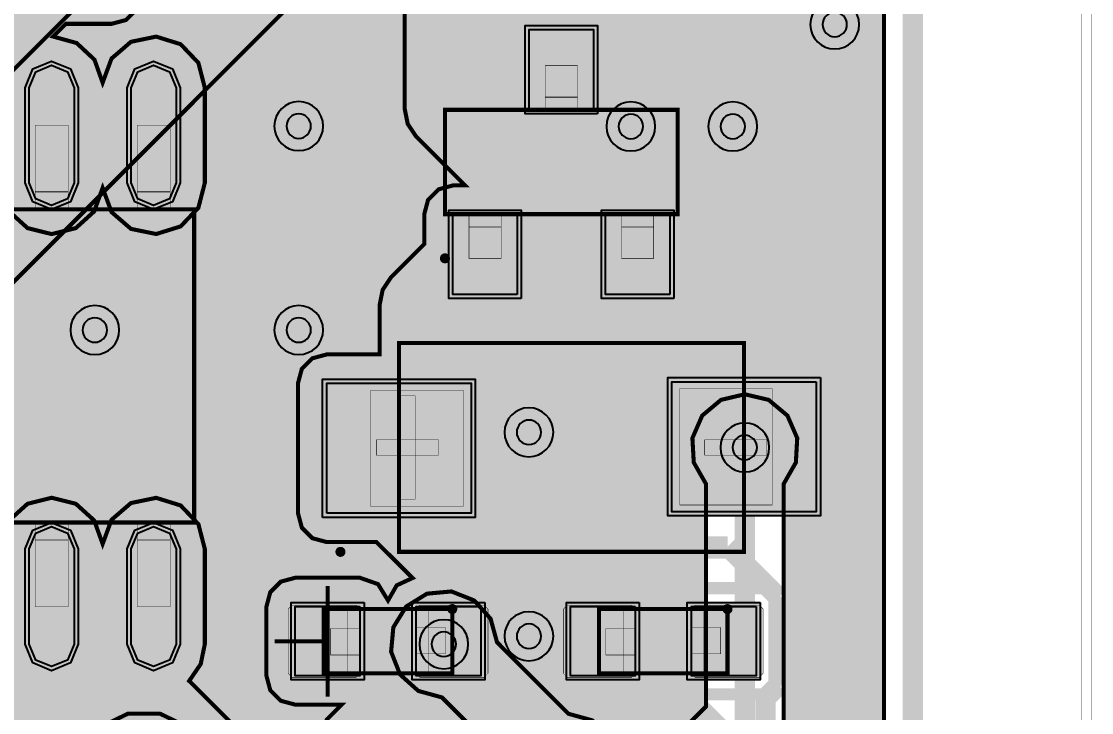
# Model space of a CAD drawing. Header units: millimetres. Extents: x -37.3 to -4.1, y -46.3 to 7.
# Drawn here: x -17.4 to -4.06, y -37.97 to -29.36 of the extents above; entities that cross this region are included whole.
import ezdxf

# ---------------------------------------------------------------- set-up
doc = ezdxf.new("R2010")
doc.units = ezdxf.units.MM
doc.header["$MEASUREMENT"] = 0
for name, color, linetype, true_color in [('Board-Outline-Layer', 7, 'Continuous', 0xff00ff), ('Bottom-Layer', 7, 'Continuous', 0x0000ff), ('Component-Marking-Layer', 7, 'Continuous', 0x66ffcc), ('Component-Shape-Layer', 7, 'Continuous', 0x00cccc), ('Document-Layer', 7, 'Continuous', 0xffffff), ('Hole-Layer', 7, 'Continuous', 0x222222), ('Multi-Layer', 7, 'Continuous', 0xc0c0c0), ('Pin-Floating-Layer', 7, 'Continuous', 0xff99ff), ('Pin-Soldering-Layer', 7, 'Continuous', 0xcc9999), ('Top-Layer', 7, 'Continuous', 0xff0000), ('Top-Paste-Mask-Layer', 7, 'Continuous', 0x808080), ('Top-Silkscreen-Layer', 7, 'Continuous', 0xffcc00), ('Top-Solder-Mask-Layer', 7, 'Continuous', 0x800080)]:
    doc.layers.add(name, color=color, linetype=linetype, true_color=true_color)

msp = doc.modelspace()

# ---------------------------------------------------------------- hatches: boundary and pattern name
at = {"layer": 'Bottom-Layer'}
for points in [[(-12.201, -44.642), (-15.371, -44.642), (-15.125, -44.428), (-14.965, -44.144), (-14.91, -43.823), (-14.91, -43.223), (-15.005, -42.807), (-15.271, -42.474), (-15.655, -42.289), (-16.081, -42.289), (-16.465, -42.474), (-16.731, -42.807), (-16.826, -43.223), (-16.826, -43.823), (-16.771, -44.144), (-16.611, -44.428), (-16.366, -44.642), (-24.02, -44.642), (-23.775, -44.428), (-23.615, -44.144), (-23.56, -43.823), (-23.56, -43.223), (-23.655, -42.807), (-23.921, -42.474), (-24.305, -42.289), (-24.731, -42.289), (-25.115, -42.474), (-25.381, -42.807), (-25.476, -43.223), (-25.476, -43.823), (-25.421, -44.144), (-25.261, -44.428), (-25.016, -44.642), (-30.652, -44.642), (-30.373, -44.275), (-30.232, -43.837), (-30.246, -43.376), (-30.414, -42.946), (-30.715, -42.598), (-31.116, -42.37), (-30.847, -42.026), (-30.724, -41.607), (-30.765, -41.173), (-30.964, -40.784), (-31.293, -40.497), (-31.02, -40.276), (-30.825, -39.982), (-26.167, -39.982), (-25.186, -40.963), (-25.029, -41.068), (-24.843, -41.105), (-15.207, -41.105), (-14.567, -41.745), (-14.41, -41.85), (-14.224, -41.887), (-11.684, -41.887), (-11.498, -41.85), (-11.341, -41.745), (-8.039, -38.443), (-7.934, -38.286), (-7.897, -38.1), (-7.897, -35.123), (-7.746, -34.858), (-7.729, -34.554), (-7.851, -34.274), (-8.085, -34.078), (-8.382, -34.008), (-8.679, -34.078), (-8.913, -34.274), (-9.035, -34.554), (-9.018, -34.858), (-8.867, -35.123), (-8.867, -37.899), (-11.438, -40.47), (-11.499, -40.322), (-11.593, -40.193), (-11.593, -39.314), (-11.442, -39.049), (-11.425, -38.745), (-11.547, -38.465), (-11.781, -38.269), (-12.078, -38.199), (-12.375, -38.269), (-12.609, -38.465), (-12.73, -38.745), (-12.714, -39.049), (-12.563, -39.314), (-12.563, -40.193), (-12.699, -40.412), (-12.741, -40.666), (-12.683, -40.917), (-14.023, -40.917), (-14.663, -40.277), (-14.82, -40.172), (-15.006, -40.135), (-15.035, -40.135), (-14.979, -39.958), (-14.96, -39.773), (-14.96, -38.873), (-15.05, -38.479), (-15.302, -38.163), (-15.666, -37.988), (-16.07, -37.988), (-16.434, -38.163), (-16.686, -38.479), (-16.776, -38.873), (-16.776, -39.37), (-17.049, -39.182), (-17.378, -39.139), (-17.69, -39.25), (-17.917, -39.491), (-18.01, -39.809), (-17.948, -40.135), (-22.438, -40.135), (-22.376, -39.809), (-22.468, -39.491), (-22.696, -39.25), (-23.008, -39.139), (-23.337, -39.182), (-23.61, -39.37), (-23.61, -38.873), (-23.7, -38.479), (-23.952, -38.163), (-24.316, -37.988), (-24.72, -37.988), (-25.084, -38.163), (-25.336, -38.479), (-25.426, -38.873), (-25.426, -39.351), (-25.623, -39.154), (-25.781, -39.049), (-25.966, -39.012), (-30.825, -39.012), (-31.02, -38.719), (-31.293, -38.497), (-30.964, -38.21), (-30.765, -37.821), (-30.724, -37.387), (-30.847, -36.968), (-31.116, -36.624), (-30.706, -36.389), (-30.402, -36.028), (-30.24, -35.585), (-30.239, -35.113), (-30.4, -34.669), (-30.703, -34.307), (-31.112, -34.071), (-31.577, -33.989), (-32.177, -33.989), (-32.642, -34.071), (-33.051, -34.307), (-33.354, -34.669), (-33.515, -35.113), (-33.514, -35.585), (-33.352, -36.028), (-33.048, -36.389), (-32.638, -36.624), (-32.907, -36.968), (-33.03, -37.387), (-32.989, -37.821), (-32.79, -38.21), (-32.461, -38.497), (-32.767, -38.756), (-32.966, -39.103), (-33.035, -39.497), (-32.966, -39.891), (-32.767, -40.238), (-32.461, -40.497), (-32.79, -40.784), (-32.989, -41.173), (-33.03, -41.607), (-32.907, -42.026), (-32.638, -42.37), (-33.039, -42.598), (-33.34, -42.946), (-33.508, -43.376), (-33.522, -43.837), (-33.381, -44.275), (-33.102, -44.642), (-33.932, -44.642), (-33.932, -0.358), (-6.648, -0.358), (-6.648, -44.642), (-7.808, -44.642), (-7.771, -44.555), (-7.759, -44.461), (-7.759, -42.661), (-7.807, -42.482), (-7.938, -42.351), (-8.117, -42.303), (-9.917, -42.303), (-10.096, -42.351), (-10.227, -42.482), (-10.275, -42.661), (-10.275, -44.461), (-10.263, -44.555), (-10.226, -44.642), (-10.913, -44.642), (-10.564, -44.334), (-10.351, -43.92), (-10.303, -43.457), (-10.427, -43.009), (-10.705, -42.635), (-11.1, -42.389), (-11.557, -42.303), (-12.014, -42.389), (-12.409, -42.635), (-12.687, -43.009), (-12.811, -43.457), (-12.763, -43.92), (-12.55, -44.334)], [(-16.345, -20.866), (-16.45, -21.023), (-16.487, -21.209), (-16.487, -22.408), (-16.638, -22.673), (-16.655, -22.978), (-16.533, -23.257), (-16.299, -23.453), (-16.002, -23.523), (-15.705, -23.453), (-15.471, -23.257), (-15.349, -22.978), (-15.366, -22.673), (-15.517, -22.408), (-15.517, -21.41), (-13.82, -19.713), (-13.82, -21.826), (-14.119, -21.697), (-14.443, -21.726), (-14.715, -21.906), (-14.868, -22.193), (-14.866, -22.519), (-14.709, -22.804), (-14.709, -25.71), (-14.872, -26.021), (-14.853, -26.372), (-14.658, -26.663), (-14.341, -26.815), (-23.391, -35.865), (-23.733, -35.974), (-23.968, -36.245), (-24.027, -36.6), (-23.893, -36.932), (-23.605, -37.147), (-23.248, -37.18), (-22.926, -37.022), (-22.733, -36.719), (-22.578, -36.985), (-22.319, -37.153), (-22.013, -37.185), (-21.725, -37.076), (-21.517, -36.848), (-21.435, -36.551), (-9.69, -24.806), (-9.585, -24.648), (-9.548, -24.463), (-9.548, -12.855), (-9.401, -13.003), (-9.401, -14.249), (-9.353, -14.428), (-9.221, -14.56), (-9.042, -14.608), (-7.468, -14.608), (-7.289, -14.56), (-7.157, -14.428), (-7.109, -14.249), (-7.109, -12.675), (-7.157, -12.496), (-7.289, -12.364), (-7.468, -12.316), (-8.714, -12.316), (-8.964, -12.067), (-8.964, -5.346), (-9.001, -5.16), (-9.106, -5.003), (-9.448, -4.661), (-9.605, -4.556), (-9.791, -4.519), (-11.799, -4.519), (-11.985, -4.556), (-12.142, -4.661), (-14.262, -6.781), (-14.367, -6.938), (-14.404, -7.124), (-14.404, -18.925)], [(-12.601, -36.652), (-12.761, -36.911), (-12.789, -37.215), (-12.677, -37.499), (-12.45, -37.703), (-12.156, -37.784), (-11.265, -38.674), (-11.184, -38.969), (-10.98, -39.196), (-10.697, -39.307), (-10.393, -39.28), (-10.133, -39.12), (-9.973, -38.86), (-9.946, -38.556), (-10.057, -38.273), (-10.285, -38.069), (-10.579, -37.988), (-11.469, -37.097), (-11.55, -36.803), (-11.754, -36.576), (-12.038, -36.464), (-12.342, -36.492)]]:
    msp.add_hatch(color=256, dxfattribs=at).paths.add_polyline_path(points)
at = {"layer": 'Component-Marking-Layer'}
for points in [[(-12.178, -32.315, 1), (-12.058, -32.315, 1)], [(-12.178, -32.315, 1), (-12.058, -32.315, 1)], [(-13.48, -35.971, 1), (-13.36, -35.971, 1)], [(-13.48, -35.971, 1), (-13.36, -35.971, 1)], [(-12.087, -36.684, 1), (-11.967, -36.684, 1)], [(-12.087, -36.684, 1), (-11.967, -36.684, 1)], [(-8.658, -36.684, 1), (-8.538, -36.684, 1)], [(-8.658, -36.684, 1), (-8.538, -36.684, 1)]]:
    msp.add_hatch(color=256, dxfattribs=at).paths.add_polyline_path(points)
at = {"layer": 'Document-Layer'}
for points in [[(-12.683, -34.027), (-12.49, -34.027), (-12.49, -35.315), (-12.683, -35.315)], [(-12.683, -34.027), (-12.49, -34.027), (-12.49, -35.315), (-12.683, -35.315)], [(-12.973, -34.575), (-12.2, -34.575), (-12.2, -34.768), (-12.973, -34.768)], [(-12.973, -34.575), (-12.2, -34.575), (-12.2, -34.768), (-12.973, -34.768)], [(-8.109, -34.575), (-8.109, -34.768), (-8.882, -34.768), (-8.882, -34.575)], [(-8.109, -34.575), (-8.109, -34.768), (-8.882, -34.768), (-8.882, -34.575)]]:
    msp.add_hatch(color=256, dxfattribs=at).paths.add_polyline_path(points)
at = {"layer": 'Pin-Floating-Layer'}
for points in [[(-10.868, -30.305), (-10.468, -30.305), (-10.468, -30.475), (-10.868, -30.475)], [(-10.868, -30.305), (-10.468, -30.305), (-10.468, -30.475), (-10.868, -30.475)], [(-17.223, -31.715), (-17.223, -31.48), (-16.813, -31.48), (-16.813, -31.715)], [(-17.223, -31.715), (-17.223, -31.48), (-16.813, -31.48), (-16.813, -31.715)], [(-15.953, -31.715), (-15.953, -31.48), (-15.543, -31.48), (-15.543, -31.715)], [(-15.953, -31.715), (-15.953, -31.48), (-15.543, -31.48), (-15.543, -31.715)], [(-11.818, -31.755), (-11.418, -31.755), (-11.418, -31.925), (-11.818, -31.925)], [(-11.818, -31.755), (-11.418, -31.755), (-11.418, -31.925), (-11.818, -31.925)], [(-9.918, -31.755), (-9.518, -31.755), (-9.518, -31.925), (-9.918, -31.925)], [(-9.918, -31.755), (-9.518, -31.755), (-9.518, -31.925), (-9.918, -31.925)], [(-17.223, -35.83), (-17.223, -35.595), (-16.813, -35.595), (-16.813, -35.83)], [(-17.223, -35.83), (-17.223, -35.595), (-16.813, -35.595), (-16.813, -35.83)], [(-15.953, -35.83), (-15.953, -35.595), (-15.543, -35.595), (-15.543, -35.83)], [(-15.953, -35.83), (-15.953, -35.595), (-15.543, -35.595), (-15.543, -35.83)]]:
    msp.add_hatch(color=256, dxfattribs=at).paths.add_polyline_path(points)
at = {"layer": 'Pin-Soldering-Layer'}
for points in [[(-10.868, -29.915), (-10.468, -29.915), (-10.468, -30.315), (-10.868, -30.315)], [(-10.868, -29.915), (-10.468, -29.915), (-10.468, -30.315), (-10.868, -30.315)], [(-17.223, -31.49), (-17.223, -30.655), (-16.813, -30.655), (-16.813, -31.49)], [(-17.223, -31.49), (-17.223, -30.655), (-16.813, -30.655), (-16.813, -31.49)], [(-15.953, -31.49), (-15.953, -30.655), (-15.543, -30.655), (-15.543, -31.49)], [(-15.953, -31.49), (-15.953, -30.655), (-15.543, -30.655), (-15.543, -31.49)], [(-11.818, -31.915), (-11.418, -31.915), (-11.418, -32.315), (-11.818, -32.315)], [(-11.818, -31.915), (-11.418, -31.915), (-11.418, -32.315), (-11.818, -32.315)], [(-9.918, -31.915), (-9.518, -31.915), (-9.518, -32.315), (-9.918, -32.315)], [(-9.918, -31.915), (-9.518, -31.915), (-9.518, -32.315), (-9.918, -32.315)], [(-13.041, -35.406), (-13.041, -33.956), (-11.891, -33.956), (-11.891, -35.406)], [(-13.041, -35.406), (-13.041, -33.956), (-11.891, -33.956), (-11.891, -35.406)], [(-8.041, -33.937), (-8.041, -35.387), (-9.191, -35.387), (-9.191, -33.937)], [(-8.041, -33.937), (-8.041, -35.387), (-9.191, -35.387), (-9.191, -33.937)], [(-17.223, -36.655), (-17.223, -35.82), (-16.813, -35.82), (-16.813, -36.655)], [(-17.223, -36.655), (-17.223, -35.82), (-16.813, -35.82), (-16.813, -36.655)], [(-15.953, -36.655), (-15.953, -35.82), (-15.543, -35.82), (-15.543, -36.655)], [(-15.953, -36.655), (-15.953, -35.82), (-15.543, -35.82), (-15.543, -36.655)], [(-13.627, -36.684), (-13.327, -36.684), (-13.327, -37.484), (-13.627, -37.484)], [(-13.627, -36.684), (-13.327, -36.684), (-13.327, -37.484), (-13.627, -37.484)], [(-12.027, -36.684), (-12.027, -37.484), (-12.327, -37.484), (-12.327, -36.684)], [(-12.027, -36.684), (-12.027, -37.484), (-12.327, -37.484), (-12.327, -36.684)], [(-10.198, -36.684), (-9.898, -36.684), (-9.898, -37.484), (-10.198, -37.484)], [(-10.198, -36.684), (-9.898, -36.684), (-9.898, -37.484), (-10.198, -37.484)], [(-8.598, -36.684), (-8.598, -37.484), (-8.898, -37.484), (-8.898, -36.684)], [(-8.598, -36.684), (-8.598, -37.484), (-8.898, -37.484), (-8.898, -36.684)]]:
    msp.add_hatch(color=256, dxfattribs=at).paths.add_polyline_path(points)
at = {"layer": 'Top-Layer'}
for points in [[(-17.603, -22.834), (-17.116, -23.321), (-16.963, -23.425), (-16.783, -23.463), (-16.656, -23.662), (-16.434, -23.74), (-16.425, -23.74), (-16.425, -23.84), (-16.622, -23.967), (-16.698, -24.188), (-16.698, -25.088), (-16.65, -25.267), (-16.519, -25.398), (-16.34, -25.446), (-15.54, -25.446), (-15.369, -25.403), (-15.24, -25.284), (-15.111, -25.403), (-14.94, -25.446), (-14.14, -25.446), (-13.961, -25.398), (-13.83, -25.267), (-13.782, -25.088), (-13.782, -24.513), (-12.619, -25.676), (-12.619, -30.455), (-12.582, -30.641), (-12.477, -30.798), (-11.868, -31.407), (-12.018, -31.407), (-12.197, -31.455), (-12.328, -31.586), (-12.376, -31.765), (-12.376, -32.137), (-12.789, -32.55), (-12.894, -32.707), (-12.931, -32.893), (-12.931, -33.512), (-13.591, -33.512), (-13.77, -33.56), (-13.901, -33.691), (-13.949, -33.87), (-13.949, -35.49), (-13.901, -35.67), (-13.77, -35.801), (-13.591, -35.849), (-12.971, -35.849), (-12.535, -36.284), (-12.529, -36.291), (-12.522, -36.297), (-12.719, -36.388), (-12.827, -36.577), (-12.952, -36.373), (-13.177, -36.294), (-13.984, -36.294), (-14.163, -36.342), (-14.294, -36.473), (-14.342, -36.652), (-14.342, -37.516), (-14.294, -37.695), (-14.163, -37.826), (-13.984, -37.874), (-13.406, -37.874), (-13.603, -38.072), (-14.111, -38.072), (-14.307, -38.131), (-14.439, -38.288), (-14.595, -38.288), (-15.282, -37.601), (-15.293, -37.59), (-15.305, -37.579), (-15.161, -37.369), (-15.11, -37.12), (-15.11, -35.935), (-15.19, -35.625), (-15.411, -35.393), (-15.716, -35.298), (-16.03, -35.363), (-16.272, -35.571), (-16.383, -35.872), (-16.488, -35.58), (-16.717, -35.372), (-17.018, -35.297), (-17.319, -35.372), (-17.548, -35.58), (-17.653, -35.872), (-17.701, -35.685), (-17.803, -35.52), (-17.803, -35.306), (-17.84, -35.12), (-17.945, -34.963), (-18.125, -34.783), (-18.282, -34.678), (-18.468, -34.641), (-19.939, -34.641), (-20.125, -34.678), (-20.282, -34.783), (-20.343, -34.844), (-20.343, -33.528), (-20.38, -33.342), (-20.485, -33.185), (-20.993, -32.677), (-21.15, -32.572), (-21.336, -32.535), (-24.1, -32.535), (-24.1, -31.719), (-24.035, -31.584), (-24.003, -31.438), (-23.898, -31.73), (-23.669, -31.938), (-23.368, -32.013), (-23.067, -31.938), (-22.838, -31.73), (-22.733, -31.438), (-22.628, -31.73), (-22.399, -31.938), (-22.098, -32.013), (-21.797, -31.938), (-21.568, -31.73), (-21.463, -31.438), (-21.358, -31.73), (-21.129, -31.938), (-20.828, -32.013), (-20.527, -31.938), (-20.298, -31.73), (-20.193, -31.438), (-20.088, -31.73), (-19.859, -31.938), (-19.558, -32.013), (-19.257, -31.938), (-19.028, -31.73), (-18.923, -31.438), (-18.818, -31.73), (-18.589, -31.938), (-18.288, -32.013), (-17.987, -31.938), (-17.758, -31.73), (-17.653, -31.438), (-17.548, -31.73), (-17.319, -31.938), (-17.018, -32.013), (-16.717, -31.938), (-16.488, -31.73), (-16.383, -31.438), (-16.272, -31.739), (-16.03, -31.948), (-15.716, -32.012), (-15.411, -31.917), (-15.19, -31.685), (-15.11, -31.375), (-15.11, -30.19), (-15.19, -29.88), (-15.411, -29.648), (-15.716, -29.553), (-16.03, -29.618), (-16.272, -29.826), (-16.383, -30.127), (-16.485, -29.84), (-16.707, -29.633), (-17.001, -29.552), (-16.843, -29.394), (-16.271, -29.394), (-16.092, -29.346), (-15.961, -29.215), (-15.913, -29.036), (-15.913, -28.236), (-15.961, -28.057), (-16.092, -27.926), (-16.271, -27.878), (-16.321, -27.878), (-16.367, -27.792), (-16.428, -27.717), (-16.651, -27.494), (-16.271, -27.494), (-16.092, -27.446), (-15.961, -27.315), (-15.913, -27.136), (-15.913, -26.336), (-15.961, -26.157), (-16.092, -26.026), (-16.271, -25.978), (-16.874, -25.978), (-16.881, -25.703), (-16.999, -25.455), (-17.207, -25.276), (-17.47, -25.197), (-17.743, -25.231), (-17.978, -25.373), (-18.339, -25.373), (-18.553, -25.159), (-18.553, -25.095), (-18.041, -25.095), (-17.792, -25.028), (-17.609, -24.846), (-17.543, -24.596), (-17.61, -24.347), (-17.543, -24.097), (-17.61, -23.847), (-17.543, -23.597), (-17.61, -23.347), (-17.543, -23.097), (-17.61, -22.847), (-17.607, -22.841)], [(-10.268, -30.465), (-11.068, -30.465), (-11.068, -29.465), (-10.268, -29.465)], [(-16.738, -31.375), (-16.82, -31.573), (-17.018, -31.655), (-17.216, -31.573), (-17.298, -31.375), (-17.298, -30.19), (-17.216, -29.992), (-17.018, -29.91), (-16.82, -29.992), (-16.738, -30.19)], [(-15.468, -31.375), (-15.55, -31.573), (-15.748, -31.655), (-15.946, -31.573), (-16.028, -31.375), (-16.028, -30.19), (-15.946, -29.992), (-15.748, -29.91), (-15.55, -29.992), (-15.468, -30.19)], [(-11.218, -32.765), (-12.018, -32.765), (-12.018, -31.765), (-11.218, -31.765)], [(-9.318, -32.765), (-10.118, -32.765), (-10.118, -31.765), (-9.318, -31.765)], [(-7.491, -33.852), (-7.491, -35.472), (-9.291, -35.472), (-9.291, -33.852)], [(-13.591, -35.49), (-13.591, -33.87), (-11.791, -33.87), (-11.791, -35.49)], [(-16.738, -37.12), (-16.82, -37.318), (-17.018, -37.4), (-17.216, -37.318), (-17.298, -37.12), (-17.298, -35.935), (-17.216, -35.737), (-17.018, -35.655), (-16.82, -35.737), (-16.738, -35.935)], [(-15.468, -37.12), (-15.55, -37.318), (-15.748, -37.4), (-15.946, -37.318), (-16.028, -37.12), (-16.028, -35.935), (-15.946, -35.737), (-15.748, -35.655), (-15.55, -35.737), (-15.468, -35.935)], [(-13.177, -36.652), (-13.177, -37.516), (-13.984, -37.516), (-13.984, -36.652)], [(-11.67, -36.652), (-11.67, -37.516), (-12.477, -37.516), (-12.477, -36.652)], [(-9.748, -36.652), (-9.748, -37.516), (-10.555, -37.516), (-10.555, -36.652)], [(-8.241, -36.652), (-8.241, -37.516), (-9.048, -37.516), (-9.048, -36.652)]]:
    msp.add_hatch(color=256, dxfattribs=at).paths.add_polyline_path(points)
at = {"layer": 'Top-Paste-Mask-Layer'}
for points in [[(-10.268, -30.465), (-11.068, -30.465), (-11.068, -29.465), (-10.268, -29.465)], [(-16.738, -31.375), (-16.82, -31.573), (-17.018, -31.655), (-17.216, -31.573), (-17.298, -31.375), (-17.298, -30.19), (-17.216, -29.992), (-17.018, -29.91), (-16.82, -29.992), (-16.738, -30.19)], [(-15.468, -31.375), (-15.55, -31.573), (-15.748, -31.655), (-15.946, -31.573), (-16.028, -31.375), (-16.028, -30.19), (-15.946, -29.992), (-15.748, -29.91), (-15.55, -29.992), (-15.468, -30.19)], [(-11.218, -32.765), (-12.018, -32.765), (-12.018, -31.765), (-11.218, -31.765)], [(-9.318, -32.765), (-10.118, -32.765), (-10.118, -31.765), (-9.318, -31.765)], [(-7.491, -33.852), (-7.491, -35.472), (-9.291, -35.472), (-9.291, -33.852)], [(-13.591, -35.49), (-13.591, -33.87), (-11.791, -33.87), (-11.791, -35.49)], [(-16.738, -37.12), (-16.82, -37.318), (-17.018, -37.4), (-17.216, -37.318), (-17.298, -37.12), (-17.298, -35.935), (-17.216, -35.737), (-17.018, -35.655), (-16.82, -35.737), (-16.738, -35.935)], [(-15.468, -37.12), (-15.55, -37.318), (-15.748, -37.4), (-15.946, -37.318), (-16.028, -37.12), (-16.028, -35.935), (-15.946, -35.737), (-15.748, -35.655), (-15.55, -35.737), (-15.468, -35.935)], [(-14.022, -37.534), (-14.072, -37.484), (-14.072, -36.684), (-14.022, -36.634), (-13.222, -36.634), (-13.172, -36.684), (-13.172, -36.926), (-13.542, -36.926), (-13.542, -37.256), (-13.172, -37.256), (-13.172, -37.484), (-13.222, -37.534)], [(-14.022, -37.534), (-14.072, -37.484), (-14.072, -36.684), (-14.022, -36.634), (-13.222, -36.634), (-13.172, -36.684), (-13.172, -36.926), (-13.542, -36.926), (-13.542, -37.256), (-13.172, -37.256), (-13.172, -37.484), (-13.222, -37.534)], [(-11.632, -36.634), (-11.582, -36.684), (-11.582, -37.484), (-11.632, -37.534), (-12.432, -37.534), (-12.482, -37.484), (-12.482, -37.242), (-12.112, -37.242), (-12.112, -36.912), (-12.482, -36.912), (-12.482, -36.684), (-12.432, -36.634)], [(-11.632, -36.634), (-11.582, -36.684), (-11.582, -37.484), (-11.632, -37.534), (-12.432, -37.534), (-12.482, -37.484), (-12.482, -37.242), (-12.112, -37.242), (-12.112, -36.912), (-12.482, -36.912), (-12.482, -36.684), (-12.432, -36.634)], [(-10.593, -37.534), (-10.643, -37.484), (-10.643, -36.684), (-10.593, -36.634), (-9.793, -36.634), (-9.743, -36.684), (-9.743, -36.926), (-10.113, -36.926), (-10.113, -37.256), (-9.743, -37.256), (-9.743, -37.484), (-9.793, -37.534)], [(-10.593, -37.534), (-10.643, -37.484), (-10.643, -36.684), (-10.593, -36.634), (-9.793, -36.634), (-9.743, -36.684), (-9.743, -36.926), (-10.113, -36.926), (-10.113, -37.256), (-9.743, -37.256), (-9.743, -37.484), (-9.793, -37.534)], [(-8.203, -36.634), (-8.153, -36.684), (-8.153, -37.484), (-8.203, -37.534), (-9.003, -37.534), (-9.053, -37.484), (-9.053, -37.242), (-8.683, -37.242), (-8.683, -36.912), (-9.053, -36.912), (-9.053, -36.684), (-9.003, -36.634)], [(-8.203, -36.634), (-8.153, -36.684), (-8.153, -37.484), (-8.203, -37.534), (-9.003, -37.534), (-9.053, -37.484), (-9.053, -37.242), (-8.683, -37.242), (-8.683, -36.912), (-9.053, -36.912), (-9.053, -36.684), (-9.003, -36.634)]]:
    msp.add_hatch(color=256, dxfattribs=at).paths.add_polyline_path(points)
at = {"layer": 'Top-Solder-Mask-Layer'}
for points in [[(-10.217, -30.516), (-11.119, -30.516), (-11.119, -29.414), (-10.217, -29.414)], [(-16.687, -31.375), (-16.784, -31.609), (-17.018, -31.706), (-17.252, -31.609), (-17.349, -31.375), (-17.349, -30.19), (-17.252, -29.956), (-17.018, -29.859), (-16.784, -29.956), (-16.687, -30.19)], [(-15.417, -31.375), (-15.514, -31.609), (-15.748, -31.706), (-15.982, -31.609), (-16.079, -31.375), (-16.079, -30.19), (-15.982, -29.956), (-15.748, -29.859), (-15.514, -29.956), (-15.417, -30.19)], [(-11.167, -32.816), (-12.069, -32.816), (-12.069, -31.714), (-11.167, -31.714)], [(-9.267, -32.816), (-10.169, -32.816), (-10.169, -31.714), (-9.267, -31.714)], [(-13.642, -35.541), (-13.642, -33.82), (-11.74, -33.82), (-11.74, -35.541)], [(-7.44, -33.801), (-7.44, -35.522), (-9.342, -35.522), (-9.342, -33.801)], [(-16.687, -37.12), (-16.784, -37.354), (-17.018, -37.451), (-17.252, -37.354), (-17.349, -37.12), (-17.349, -35.935), (-17.252, -35.701), (-17.018, -35.604), (-16.784, -35.701), (-16.687, -35.935)], [(-15.417, -37.12), (-15.514, -37.354), (-15.748, -37.451), (-15.982, -37.354), (-16.079, -37.12), (-16.079, -35.935), (-15.982, -35.701), (-15.748, -35.604), (-15.514, -35.701), (-15.417, -35.935)], [(-13.126, -36.601), (-13.126, -37.567), (-14.034, -37.567), (-14.034, -36.601)], [(-11.62, -36.601), (-11.62, -37.567), (-12.528, -37.567), (-12.528, -36.601)], [(-9.697, -36.601), (-9.697, -37.567), (-10.605, -37.567), (-10.605, -36.601)], [(-8.191, -36.601), (-8.191, -37.567), (-9.099, -37.567), (-9.099, -36.601)]]:
    msp.add_hatch(color=256, dxfattribs=at).paths.add_polyline_path(points)

# ---------------------------------------------------------------- linework, layer by layer
at = {"layer": 'Board-Outline-Layer', "const_width": 0.254}
msp.add_lwpolyline([(-34.29, -45), (-34.29, 0), (-6.29, 0), (-6.29, -45)], close=True, dxfattribs=at)
at = {"layer": 'Bottom-Layer'}
for points, const_width in [([(-35.941, -45.593), (-35.941, 1.143), (-4.064, 1.143), (-4.064, -45.593)], 0.00508), ([(-12.601, -36.652), (-12.761, -36.911), (-12.789, -37.215), (-12.677, -37.499), (-12.45, -37.703), (-12.156, -37.784), (-11.265, -38.674), (-11.184, -38.969), (-10.98, -39.196), (-10.697, -39.307), (-10.393, -39.28), (-10.133, -39.12), (-9.973, -38.86), (-9.946, -38.556), (-10.057, -38.273), (-10.285, -38.069), (-10.579, -37.988), (-11.469, -37.097), (-11.55, -36.803), (-11.754, -36.576), (-12.038, -36.464), (-12.342, -36.492)], 0.0508)]:
    msp.add_lwpolyline(points, close=True, dxfattribs=dict(at, const_width=const_width))
for points, const_width in [([(-6.648, -0.358), (-6.648, -44.642)], 0.0508), ([(-21.435, -36.551), (-9.69, -24.806), (-9.585, -24.648), (-9.548, -24.463), (-9.548, -12.855)], 0.0508), ([(-22.098, -36.528), (-10.033, -24.463)], 0.254), ([(-23.368, -36.528), (-13.335, -26.495)], 0.254), ([(-14.341, -26.815), (-23.391, -35.865)], 0.0508), ([(-7.897, -38.1), (-7.897, -35.123), (-7.746, -34.858), (-7.729, -34.554), (-7.851, -34.274), (-8.085, -34.078), (-8.382, -34.008), (-8.679, -34.078), (-8.913, -34.274), (-9.035, -34.554), (-9.018, -34.858), (-8.867, -35.123), (-8.867, -37.899), (-11.438, -40.47)], 0.0508), ([(-8.382, -38.1), (-8.382, -34.671)], 0.254), ([(-10.602, -38.651), (-12.132, -37.121)], 0.254), ([(-15.302, -38.163), (-15.666, -37.988), (-16.07, -37.988), (-16.434, -38.163)], 0.0508)]:
    msp.add_lwpolyline(points, dxfattribs=dict(at, const_width=const_width))
at = {"layer": 'Component-Marking-Layer', "const_width": 0.00508}
for points in [[(-12.178, -32.315, 1), (-12.058, -32.315, 1)], [(-12.178, -32.315, 1), (-12.058, -32.315, 1)], [(-13.48, -35.971, 1), (-13.36, -35.971, 1)], [(-13.48, -35.971, 1), (-13.36, -35.971, 1)], [(-12.087, -36.684, 1), (-11.967, -36.684, 1)], [(-12.087, -36.684, 1), (-11.967, -36.684, 1)], [(-8.658, -36.684, 1), (-8.538, -36.684, 1)], [(-8.658, -36.684, 1), (-8.538, -36.684, 1)]]:
    msp.add_lwpolyline(points, format="xyb", close=True, dxfattribs=at)
at = {"layer": 'Component-Shape-Layer', "const_width": 0.0508}
for points in [[(-12.118, -30.465), (-9.218, -30.465), (-9.218, -31.765), (-12.118, -31.765)], [(-12.118, -30.465), (-9.218, -30.465), (-9.218, -31.765), (-12.118, -31.765)], [(-25.143, -35.605), (-25.143, -31.705), (-15.243, -31.705), (-15.243, -35.605)], [(-25.143, -35.605), (-25.143, -31.705), (-15.243, -31.705), (-15.243, -35.605)], [(-12.691, -35.971), (-12.691, -33.371), (-8.391, -33.371), (-8.391, -35.971)], [(-12.691, -35.971), (-12.691, -33.371), (-8.391, -33.371), (-8.391, -35.971)], [(-12.027, -36.684), (-12.027, -37.484), (-13.627, -37.484), (-13.627, -36.684)], [(-12.027, -36.684), (-12.027, -37.484), (-13.627, -37.484), (-13.627, -36.684)], [(-8.598, -36.684), (-8.598, -37.484), (-10.198, -37.484), (-10.198, -36.684)], [(-8.598, -36.684), (-8.598, -37.484), (-10.198, -37.484), (-10.198, -36.684)]]:
    msp.add_lwpolyline(points, close=True, dxfattribs=at)
at = {"layer": 'Document-Layer', "const_width": 0.3}
msp.add_lwpolyline([(-11.758, -32.868, 1), (-11.458, -32.868, 1)], format="xyb", close=True, dxfattribs=at)
msp.add_lwpolyline([(-11.758, -32.868, 1), (-11.458, -32.868, 1)], format="xyb", close=True, dxfattribs=at)
at = {"layer": 'Document-Layer', "const_width": 0.00508}
for points in [[(-12.683, -34.027), (-12.49, -34.027), (-12.49, -35.315), (-12.683, -35.315)], [(-12.683, -34.027), (-12.49, -34.027), (-12.49, -35.315), (-12.683, -35.315)], [(-12.973, -34.575), (-12.2, -34.575), (-12.2, -34.768), (-12.973, -34.768)], [(-12.973, -34.575), (-12.2, -34.575), (-12.2, -34.768), (-12.973, -34.768)], [(-8.109, -34.575), (-8.109, -34.768), (-8.882, -34.768), (-8.882, -34.575)], [(-8.109, -34.575), (-8.109, -34.768), (-8.882, -34.768), (-8.882, -34.575)]]:
    msp.add_lwpolyline(points, close=True, dxfattribs=at)
at = {"layer": 'Hole-Layer'}
for points in [[(-7.414, -29.402, 1), (-7.109, -29.402, 1)], [(-16.633, -33.208, 1), (-16.328, -33.208, 1)]]:
    msp.add_lwpolyline(points, format="xyb", close=True, dxfattribs=at)
for points in [[(-14.093, -30.668, 1), (-13.788, -30.668), (-13.788, -30.668, 1), (-14.093, -30.668)], [(-9.954, -30.672, 1), (-9.649, -30.672), (-9.649, -30.672, 1), (-9.954, -30.672)], [(-8.684, -30.672, 1), (-8.379, -30.672), (-8.379, -30.672, 1), (-8.684, -30.672)], [(-14.093, -33.208, 1), (-13.788, -33.208), (-13.788, -33.208, 1), (-14.093, -33.208)], [(-11.224, -34.482, 1), (-10.919, -34.482), (-10.919, -34.482, 1), (-11.224, -34.482)], [(-8.535, -34.671, 1), (-8.23, -34.671), (-8.23, -34.671, 1), (-8.535, -34.671)], [(-11.224, -37.022, 1), (-10.919, -37.022), (-10.919, -37.022, 1), (-11.224, -37.022)], [(-12.285, -37.121, 1), (-11.98, -37.121), (-11.98, -37.121, 1), (-12.285, -37.121)]]:
    msp.add_lwpolyline(points, format="xyb", dxfattribs=at)
at = {"layer": 'Multi-Layer'}
msp.add_lwpolyline([(-7.567, -29.402, 1), (-6.957, -29.402, 1)], format="xyb", close=True, dxfattribs=at)
for points in [[(-14.245, -30.668, 1), (-13.635, -30.668), (-13.635, -30.668, 1), (-14.245, -30.668)], [(-10.107, -30.672, 1), (-9.497, -30.672), (-9.497, -30.672, 1), (-10.107, -30.672)], [(-8.837, -30.672, 1), (-8.227, -30.672), (-8.227, -30.672, 1), (-8.837, -30.672)], [(-16.785, -33.208, 1), (-16.175, -33.208), (-16.175, -33.208, 1), (-16.785, -33.208)], [(-14.245, -33.208, 1), (-13.635, -33.208), (-13.635, -33.208, 1), (-14.245, -33.208)], [(-11.377, -34.482, 1), (-10.767, -34.482), (-10.767, -34.482, 1), (-11.377, -34.482)], [(-8.687, -34.671, 1), (-8.077, -34.671), (-8.077, -34.671, 1), (-8.687, -34.671)], [(-11.377, -37.022, 1), (-10.767, -37.022), (-10.767, -37.022, 1), (-11.377, -37.022)], [(-12.437, -37.121, 1), (-11.827, -37.121), (-11.827, -37.121, 1), (-12.437, -37.121)]]:
    msp.add_lwpolyline(points, format="xyb", dxfattribs=at)
at = {"layer": 'Pin-Floating-Layer', "const_width": 0.00508}
for points in [[(-10.868, -30.305), (-10.468, -30.305), (-10.468, -30.475), (-10.868, -30.475)], [(-10.868, -30.305), (-10.468, -30.305), (-10.468, -30.475), (-10.868, -30.475)], [(-17.223, -31.715), (-17.223, -31.48), (-16.813, -31.48), (-16.813, -31.715)], [(-17.223, -31.715), (-17.223, -31.48), (-16.813, -31.48), (-16.813, -31.715)], [(-15.953, -31.715), (-15.953, -31.48), (-15.543, -31.48), (-15.543, -31.715)], [(-15.953, -31.715), (-15.953, -31.48), (-15.543, -31.48), (-15.543, -31.715)], [(-11.818, -31.755), (-11.418, -31.755), (-11.418, -31.925), (-11.818, -31.925)], [(-11.818, -31.755), (-11.418, -31.755), (-11.418, -31.925), (-11.818, -31.925)], [(-9.918, -31.755), (-9.518, -31.755), (-9.518, -31.925), (-9.918, -31.925)], [(-9.918, -31.755), (-9.518, -31.755), (-9.518, -31.925), (-9.918, -31.925)], [(-17.223, -35.83), (-17.223, -35.595), (-16.813, -35.595), (-16.813, -35.83)], [(-17.223, -35.83), (-17.223, -35.595), (-16.813, -35.595), (-16.813, -35.83)], [(-15.953, -35.83), (-15.953, -35.595), (-15.543, -35.595), (-15.543, -35.83)], [(-15.953, -35.83), (-15.953, -35.595), (-15.543, -35.595), (-15.543, -35.83)]]:
    msp.add_lwpolyline(points, close=True, dxfattribs=at)
at = {"layer": 'Pin-Soldering-Layer', "const_width": 0.00508}
for points in [[(-10.868, -29.915), (-10.468, -29.915), (-10.468, -30.315), (-10.868, -30.315)], [(-10.868, -29.915), (-10.468, -29.915), (-10.468, -30.315), (-10.868, -30.315)], [(-17.223, -31.49), (-17.223, -30.655), (-16.813, -30.655), (-16.813, -31.49)], [(-17.223, -31.49), (-17.223, -30.655), (-16.813, -30.655), (-16.813, -31.49)], [(-15.953, -31.49), (-15.953, -30.655), (-15.543, -30.655), (-15.543, -31.49)], [(-15.953, -31.49), (-15.953, -30.655), (-15.543, -30.655), (-15.543, -31.49)], [(-11.818, -31.915), (-11.418, -31.915), (-11.418, -32.315), (-11.818, -32.315)], [(-11.818, -31.915), (-11.418, -31.915), (-11.418, -32.315), (-11.818, -32.315)], [(-9.918, -31.915), (-9.518, -31.915), (-9.518, -32.315), (-9.918, -32.315)], [(-9.918, -31.915), (-9.518, -31.915), (-9.518, -32.315), (-9.918, -32.315)], [(-13.041, -35.406), (-13.041, -33.956), (-11.891, -33.956), (-11.891, -35.406)], [(-13.041, -35.406), (-13.041, -33.956), (-11.891, -33.956), (-11.891, -35.406)], [(-8.041, -33.937), (-8.041, -35.387), (-9.191, -35.387), (-9.191, -33.937)], [(-8.041, -33.937), (-8.041, -35.387), (-9.191, -35.387), (-9.191, -33.937)], [(-17.223, -36.655), (-17.223, -35.82), (-16.813, -35.82), (-16.813, -36.655)], [(-17.223, -36.655), (-17.223, -35.82), (-16.813, -35.82), (-16.813, -36.655)], [(-15.953, -36.655), (-15.953, -35.82), (-15.543, -35.82), (-15.543, -36.655)], [(-15.953, -36.655), (-15.953, -35.82), (-15.543, -35.82), (-15.543, -36.655)], [(-13.627, -36.684), (-13.327, -36.684), (-13.327, -37.484), (-13.627, -37.484)], [(-13.627, -36.684), (-13.327, -36.684), (-13.327, -37.484), (-13.627, -37.484)], [(-12.027, -36.684), (-12.027, -37.484), (-12.327, -37.484), (-12.327, -36.684)], [(-12.027, -36.684), (-12.027, -37.484), (-12.327, -37.484), (-12.327, -36.684)], [(-10.198, -36.684), (-9.898, -36.684), (-9.898, -37.484), (-10.198, -37.484)], [(-10.198, -36.684), (-9.898, -36.684), (-9.898, -37.484), (-10.198, -37.484)], [(-8.598, -36.684), (-8.598, -37.484), (-8.898, -37.484), (-8.898, -36.684)], [(-8.598, -36.684), (-8.598, -37.484), (-8.898, -37.484), (-8.898, -36.684)]]:
    msp.add_lwpolyline(points, close=True, dxfattribs=at)
at = {"layer": 'Top-Layer', "const_width": 0.00508}
msp.add_lwpolyline([(-35.814, -45.72), (-35.814, 0.889), (-4.191, 0.889), (-4.191, -45.72)], close=True, dxfattribs=at)
at = {"layer": 'Top-Layer'}
for points, const_width in [([(-12.134, -25.475), (-12.134, -30.455)], 0.254), ([(-12.619, -25.676), (-12.619, -30.455), (-12.582, -30.641), (-12.477, -30.798), (-11.868, -31.407), (-12.018, -31.407), (-12.197, -31.455), (-12.328, -31.586), (-12.376, -31.765), (-12.376, -32.137), (-12.789, -32.55), (-12.894, -32.707), (-12.931, -32.893), (-12.931, -33.512), (-13.591, -33.512), (-13.77, -33.56), (-13.901, -33.691), (-13.949, -33.87), (-13.949, -35.49), (-13.901, -35.67), (-13.77, -35.801), (-13.591, -35.849), (-12.971, -35.849), (-12.535, -36.284), (-12.529, -36.291), (-12.522, -36.297), (-12.719, -36.388), (-12.827, -36.577), (-12.952, -36.373), (-13.177, -36.294), (-13.984, -36.294), (-14.163, -36.342), (-14.294, -36.473), (-14.342, -36.652), (-14.342, -37.516), (-14.294, -37.695), (-14.163, -37.826), (-13.984, -37.874), (-13.406, -37.874), (-13.603, -38.072)], 0.0508), ([(-16.771, -28.636), (-17.726, -29.591)], 0.254), ([(-17.548, -31.73), (-17.319, -31.938), (-17.018, -32.013), (-16.717, -31.938), (-16.488, -31.73), (-16.383, -31.438), (-16.272, -31.739), (-16.03, -31.948), (-15.716, -32.012), (-15.411, -31.917), (-15.19, -31.685), (-15.11, -31.375), (-15.11, -30.19), (-15.19, -29.88), (-15.411, -29.648), (-15.716, -29.553), (-16.03, -29.618), (-16.272, -29.826), (-16.383, -30.127), (-16.485, -29.84), (-16.707, -29.633), (-17.001, -29.552), (-16.843, -29.394), (-16.271, -29.394), (-16.092, -29.346), (-15.961, -29.215)], 0.0508), ([(-10.548, -29.845), (-10.668, -29.965)], 0.254), ([(-7.747, -29.845), (-10.548, -29.845)], 0.254), ([(-7.239, -30.353), (-7.747, -29.845)], 0.254), ([(-7.239, -33.709), (-7.239, -30.353)], 0.254), ([(-12.134, -30.455), (-10.939, -31.649)], 0.254), ([(-10.939, -31.649), (-10.939, -32.881)], 0.254), ([(-9.711, -32.258), (-9.718, -32.265)], 0.254), ([(-9.017, -32.258), (-9.711, -32.258)], 0.254), ([(-8.391, -32.884), (-9.017, -32.258)], 0.254), ([(-12.446, -32.893), (-11.818, -32.265)], 0.254), ([(-11.818, -32.265), (-11.618, -32.265)], 0.254), ([(-12.446, -34.435), (-12.446, -32.893)], 0.254), ([(-10.939, -32.881), (-9.633, -34.187)], 0.254), ([(-8.391, -34.662), (-8.391, -32.884)], 0.254), ([(-7.212, -33.736), (-7.239, -33.709)], 0.254), ([(-7.212, -35.587), (-7.212, -33.736)], 0.254), ([(-9.633, -34.187), (-9.633, -35.904)], 0.254), ([(-12.691, -34.68), (-12.446, -34.435)], 0.254), ([(-11.072, -34.657), (-11.072, -34.482)], 0.254), ([(-9.989, -35.74), (-11.072, -34.657)], 0.254), ([(-12.691, -35.442), (-12.691, -34.68)], 0.254), ([(-8.382, -34.671), (-8.391, -34.662)], 0.254), ([(-14.595, -38.288), (-15.282, -37.601), (-15.293, -37.59), (-15.305, -37.579), (-15.161, -37.369), (-15.11, -37.12), (-15.11, -35.935), (-15.19, -35.625), (-15.411, -35.393), (-15.716, -35.298), (-16.03, -35.363), (-16.272, -35.571), (-16.383, -35.872), (-16.488, -35.58), (-16.717, -35.372), (-17.018, -35.297), (-17.319, -35.372), (-17.548, -35.58)], 0.0508), ([(-12.192, -35.941), (-12.691, -35.442)], 0.254), ([(-7.239, -35.614), (-7.212, -35.587)], 0.254), ([(-7.239, -38.998), (-7.239, -35.614)], 0.254), ([(-9.989, -36.051), (-9.989, -35.74)], 0.254), ([(-11.294, -35.941), (-12.192, -35.941)], 0.254), ([(-10.151, -37.084), (-11.294, -35.941)], 0.254), ([(-9.633, -35.904), (-8.595, -35.904)], 0.254), ([(-8.595, -35.904), (-7.962, -36.537)], 0.254), ([(-9.78, -36.26), (-9.989, -36.051)], 0.254), ([(-9.469, -36.26), (-9.78, -36.26)], 0.254), ([(-8.645, -37.084), (-9.469, -36.26)], 0.254), ([(-13.58, -37.084), (-13.58, -36.396)], 0.0508), ([(-7.962, -36.537), (-7.962, -37.632)], 0.254), ([(-13.58, -37.084), (-14.24, -37.084)], 0.0508), ([(-13.58, -37.084), (-13.58, -37.773)], 0.0508), ([(-12.132, -37.121), (-12.095, -37.084)], 0.254), ([(-12.095, -37.084), (-12.074, -37.084)], 0.254), ([(-10.123, -37.112), (-10.151, -37.084)], 0.254), ([(-10.123, -37.846), (-10.123, -37.112)], 0.254), ([(-7.962, -37.632), (-8.123, -37.792)], 0.254), ([(-13.707, -38.862), (-12.691, -37.846)], 0.254), ([(-12.691, -37.846), (-10.123, -37.846)], 0.254), ([(-10.123, -37.846), (-9.017, -37.846)], 0.254), ([(-9.017, -37.846), (-8.702, -38.161)], 0.254), ([(-8.123, -37.792), (-8.123, -39.266)], 0.254), ([(-17.547, -38.107), (-17.384, -37.944)], 0.254), ([(-17.384, -37.944), (-15.625, -37.944)], 0.254), ([(-15.625, -37.944), (-14.796, -38.773)], 0.254)]:
    msp.add_lwpolyline(points, dxfattribs=dict(at, const_width=const_width))
for points in [[(-10.268, -30.465), (-11.068, -30.465), (-11.068, -29.465), (-10.268, -29.465)], [(-16.738, -31.375), (-16.82, -31.573), (-17.018, -31.655), (-17.216, -31.573), (-17.298, -31.375), (-17.298, -30.19), (-17.216, -29.992), (-17.018, -29.91), (-16.82, -29.992), (-16.738, -30.19)], [(-15.468, -31.375), (-15.55, -31.573), (-15.748, -31.655), (-15.946, -31.573), (-16.028, -31.375), (-16.028, -30.19), (-15.946, -29.992), (-15.748, -29.91), (-15.55, -29.992), (-15.468, -30.19)], [(-11.218, -32.765), (-12.018, -32.765), (-12.018, -31.765), (-11.218, -31.765)], [(-9.318, -32.765), (-10.118, -32.765), (-10.118, -31.765), (-9.318, -31.765)], [(-7.491, -33.852), (-7.491, -35.472), (-9.291, -35.472), (-9.291, -33.852)], [(-13.591, -35.49), (-13.591, -33.87), (-11.791, -33.87), (-11.791, -35.49)], [(-16.738, -37.12), (-16.82, -37.318), (-17.018, -37.4), (-17.216, -37.318), (-17.298, -37.12), (-17.298, -35.935), (-17.216, -35.737), (-17.018, -35.655), (-16.82, -35.737), (-16.738, -35.935)], [(-15.468, -37.12), (-15.55, -37.318), (-15.748, -37.4), (-15.946, -37.318), (-16.028, -37.12), (-16.028, -35.935), (-15.946, -35.737), (-15.748, -35.655), (-15.55, -35.737), (-15.468, -35.935)], [(-13.177, -36.652), (-13.177, -37.516), (-13.984, -37.516), (-13.984, -36.652)], [(-11.67, -36.652), (-11.67, -37.516), (-12.477, -37.516), (-12.477, -36.652)], [(-9.748, -36.652), (-9.748, -37.516), (-10.555, -37.516), (-10.555, -36.652)], [(-8.241, -36.652), (-8.241, -37.516), (-9.048, -37.516), (-9.048, -36.652)]]:
    msp.add_lwpolyline(points, close=True, dxfattribs=at)
at = {"layer": 'Top-Paste-Mask-Layer'}
for points in [[(-10.268, -30.465), (-11.068, -30.465), (-11.068, -29.465), (-10.268, -29.465)], [(-16.738, -31.375), (-16.82, -31.573), (-17.018, -31.655), (-17.216, -31.573), (-17.298, -31.375), (-17.298, -30.19), (-17.216, -29.992), (-17.018, -29.91), (-16.82, -29.992), (-16.738, -30.19)], [(-15.468, -31.375), (-15.55, -31.573), (-15.748, -31.655), (-15.946, -31.573), (-16.028, -31.375), (-16.028, -30.19), (-15.946, -29.992), (-15.748, -29.91), (-15.55, -29.992), (-15.468, -30.19)], [(-11.218, -32.765), (-12.018, -32.765), (-12.018, -31.765), (-11.218, -31.765)], [(-9.318, -32.765), (-10.118, -32.765), (-10.118, -31.765), (-9.318, -31.765)], [(-7.491, -33.852), (-7.491, -35.472), (-9.291, -35.472), (-9.291, -33.852)], [(-13.591, -35.49), (-13.591, -33.87), (-11.791, -33.87), (-11.791, -35.49)], [(-16.738, -37.12), (-16.82, -37.318), (-17.018, -37.4), (-17.216, -37.318), (-17.298, -37.12), (-17.298, -35.935), (-17.216, -35.737), (-17.018, -35.655), (-16.82, -35.737), (-16.738, -35.935)], [(-15.468, -37.12), (-15.55, -37.318), (-15.748, -37.4), (-15.946, -37.318), (-16.028, -37.12), (-16.028, -35.935), (-15.946, -35.737), (-15.748, -35.655), (-15.55, -35.737), (-15.468, -35.935)]]:
    msp.add_lwpolyline(points, close=True, dxfattribs=at)
at = {"layer": 'Top-Paste-Mask-Layer', "const_width": 0.00508}
for points in [[(-14.022, -37.534), (-14.072, -37.484), (-14.072, -36.684), (-14.022, -36.634), (-13.222, -36.634), (-13.172, -36.684), (-13.172, -36.926), (-13.542, -36.926), (-13.542, -37.256), (-13.172, -37.256), (-13.172, -37.484), (-13.222, -37.534)], [(-14.022, -37.534), (-14.072, -37.484), (-14.072, -36.684), (-14.022, -36.634), (-13.222, -36.634), (-13.172, -36.684), (-13.172, -36.926), (-13.542, -36.926), (-13.542, -37.256), (-13.172, -37.256), (-13.172, -37.484), (-13.222, -37.534)], [(-11.632, -36.634), (-11.582, -36.684), (-11.582, -37.484), (-11.632, -37.534), (-12.432, -37.534), (-12.482, -37.484), (-12.482, -37.242), (-12.112, -37.242), (-12.112, -36.912), (-12.482, -36.912), (-12.482, -36.684), (-12.432, -36.634)], [(-11.632, -36.634), (-11.582, -36.684), (-11.582, -37.484), (-11.632, -37.534), (-12.432, -37.534), (-12.482, -37.484), (-12.482, -37.242), (-12.112, -37.242), (-12.112, -36.912), (-12.482, -36.912), (-12.482, -36.684), (-12.432, -36.634)], [(-10.593, -37.534), (-10.643, -37.484), (-10.643, -36.684), (-10.593, -36.634), (-9.793, -36.634), (-9.743, -36.684), (-9.743, -36.926), (-10.113, -36.926), (-10.113, -37.256), (-9.743, -37.256), (-9.743, -37.484), (-9.793, -37.534)], [(-10.593, -37.534), (-10.643, -37.484), (-10.643, -36.684), (-10.593, -36.634), (-9.793, -36.634), (-9.743, -36.684), (-9.743, -36.926), (-10.113, -36.926), (-10.113, -37.256), (-9.743, -37.256), (-9.743, -37.484), (-9.793, -37.534)], [(-8.203, -36.634), (-8.153, -36.684), (-8.153, -37.484), (-8.203, -37.534), (-9.003, -37.534), (-9.053, -37.484), (-9.053, -37.242), (-8.683, -37.242), (-8.683, -36.912), (-9.053, -36.912), (-9.053, -36.684), (-9.003, -36.634)], [(-8.203, -36.634), (-8.153, -36.684), (-8.153, -37.484), (-8.203, -37.534), (-9.003, -37.534), (-9.053, -37.484), (-9.053, -37.242), (-8.683, -37.242), (-8.683, -36.912), (-9.053, -36.912), (-9.053, -36.684), (-9.003, -36.634)]]:
    msp.add_lwpolyline(points, close=True, dxfattribs=at)
at = {"layer": 'Top-Silkscreen-Layer'}
for points, const_width in [([(-12.168, -30.415), (-11.304, -30.415)], 0.254), ([(-12.168, -30.415), (-12.168, -31.415)], 0.254), ([(-12.168, -30.415), (-11.304, -30.415)], 0.254), ([(-12.168, -30.415), (-12.168, -31.415)], 0.254), ([(-10.032, -30.415), (-9.168, -30.415)], 0.254), ([(-10.032, -30.415), (-9.168, -30.415)], 0.254), ([(-9.168, -30.415), (-9.168, -31.415)], 0.254), ([(-9.168, -30.415), (-9.168, -31.415)], 0.254), ([(-10.982, -31.815), (-10.354, -31.815)], 0.254), ([(-10.982, -31.815), (-10.354, -31.815)], 0.254), ([(-25.269, -31.884), (-15.117, -31.884)], 0.152), ([(-25.269, -31.884), (-15.117, -31.884)], 0.152), ([(-15.117, -31.884), (-15.117, -35.426)], 0.152), ([(-15.117, -31.884), (-15.117, -35.426)], 0.152), ([(-12.701, -33.741), (-12.701, -33.383)], 0.152), ([(-12.701, -33.383), (-8.355, -33.383)], 0.152), ([(-12.701, -33.741), (-12.701, -33.383)], 0.152), ([(-12.701, -33.383), (-8.355, -33.383)], 0.152), ([(-9.534, -33.395), (-9.534, -35.992)], 0.152), ([(-9.534, -33.395), (-9.534, -35.992)], 0.152), ([(-8.355, -33.383), (-8.355, -33.694)], 0.152), ([(-8.355, -33.383), (-8.355, -33.694)], 0.152), ([(-10.838, -34.681), (-10.838, -34.3)], 0.127), ([(-10.838, -34.3), (-10.076, -34.681)], 0.127), ([(-10.838, -34.681), (-10.838, -34.3)], 0.127), ([(-10.838, -34.3), (-10.076, -34.681)], 0.127), ([(-10.076, -34.681), (-10.076, -34.3)], 0.127), ([(-10.076, -34.681), (-10.076, -34.3)], 0.127), ([(-11.092, -34.681), (-9.822, -34.681)], 0.127), ([(-11.092, -34.681), (-9.822, -34.681)], 0.127), ([(-10.838, -34.681), (-10.838, -35.062)], 0.127), ([(-10.838, -35.062), (-10.076, -34.681)], 0.127), ([(-10.838, -34.681), (-10.838, -35.062)], 0.127), ([(-10.838, -35.062), (-10.076, -34.681)], 0.127), ([(-10.076, -34.681), (-10.076, -35.062)], 0.127), ([(-10.076, -34.681), (-10.076, -35.062)], 0.127), ([(-15.117, -35.426), (-25.269, -35.426)], 0.152), ([(-15.117, -35.426), (-25.269, -35.426)], 0.152), ([(-12.711, -35.65), (-12.711, -35.98)], 0.152), ([(-12.711, -35.65), (-12.711, -35.98)], 0.152), ([(-8.364, -35.98), (-8.364, -35.669)], 0.152), ([(-8.364, -35.98), (-8.364, -35.669)], 0.152), ([(-12.711, -35.98), (-8.364, -35.98)], 0.152), ([(-12.711, -35.98), (-8.364, -35.98)], 0.152), ([(-13.253, -36.423), (-14.212, -36.423)], 0.152), ([(-14.212, -36.423), (-14.212, -37.745)], 0.152), ([(-13.253, -36.423), (-14.212, -36.423)], 0.152), ([(-14.212, -36.423), (-14.212, -37.745)], 0.152), ([(-12.401, -36.423), (-11.442, -36.423)], 0.152), ([(-12.401, -36.423), (-11.442, -36.423)], 0.152), ([(-11.442, -36.423), (-11.442, -37.745)], 0.152), ([(-11.442, -36.423), (-11.442, -37.745)], 0.152), ([(-9.824, -36.423), (-10.783, -36.423)], 0.152), ([(-10.783, -36.423), (-10.783, -37.745)], 0.152), ([(-9.824, -36.423), (-10.783, -36.423)], 0.152), ([(-10.783, -36.423), (-10.783, -37.745)], 0.152), ([(-8.972, -36.423), (-8.013, -36.423)], 0.152), ([(-8.972, -36.423), (-8.013, -36.423)], 0.152), ([(-8.013, -36.423), (-8.013, -37.745)], 0.152), ([(-8.013, -36.423), (-8.013, -37.745)], 0.152), ([(-14.212, -37.745), (-13.253, -37.745)], 0.152), ([(-14.212, -37.745), (-13.253, -37.745)], 0.152), ([(-11.442, -37.745), (-12.401, -37.745)], 0.152), ([(-11.442, -37.745), (-12.401, -37.745)], 0.152), ([(-10.783, -37.745), (-9.824, -37.745)], 0.152), ([(-10.783, -37.745), (-9.824, -37.745)], 0.152), ([(-8.013, -37.745), (-8.972, -37.745)], 0.152), ([(-8.013, -37.745), (-8.972, -37.745)], 0.152)]:
    msp.add_lwpolyline(points, dxfattribs=dict(at, const_width=const_width))
at = {"layer": 'Top-Solder-Mask-Layer'}
for points in [[(-10.217, -30.516), (-11.119, -30.516), (-11.119, -29.414), (-10.217, -29.414)], [(-16.687, -31.375), (-16.784, -31.609), (-17.018, -31.706), (-17.252, -31.609), (-17.349, -31.375), (-17.349, -30.19), (-17.252, -29.956), (-17.018, -29.859), (-16.784, -29.956), (-16.687, -30.19)], [(-15.417, -31.375), (-15.514, -31.609), (-15.748, -31.706), (-15.982, -31.609), (-16.079, -31.375), (-16.079, -30.19), (-15.982, -29.956), (-15.748, -29.859), (-15.514, -29.956), (-15.417, -30.19)], [(-11.167, -32.816), (-12.069, -32.816), (-12.069, -31.714), (-11.167, -31.714)], [(-9.267, -32.816), (-10.169, -32.816), (-10.169, -31.714), (-9.267, -31.714)], [(-13.642, -35.541), (-13.642, -33.82), (-11.74, -33.82), (-11.74, -35.541)], [(-7.44, -33.801), (-7.44, -35.522), (-9.342, -35.522), (-9.342, -33.801)], [(-16.687, -37.12), (-16.784, -37.354), (-17.018, -37.451), (-17.252, -37.354), (-17.349, -37.12), (-17.349, -35.935), (-17.252, -35.701), (-17.018, -35.604), (-16.784, -35.701), (-16.687, -35.935)], [(-15.417, -37.12), (-15.514, -37.354), (-15.748, -37.451), (-15.982, -37.354), (-16.079, -37.12), (-16.079, -35.935), (-15.982, -35.701), (-15.748, -35.604), (-15.514, -35.701), (-15.417, -35.935)], [(-13.126, -36.601), (-13.126, -37.567), (-14.034, -37.567), (-14.034, -36.601)], [(-11.62, -36.601), (-11.62, -37.567), (-12.528, -37.567), (-12.528, -36.601)], [(-9.697, -36.601), (-9.697, -37.567), (-10.605, -37.567), (-10.605, -36.601)], [(-8.191, -36.601), (-8.191, -37.567), (-9.099, -37.567), (-9.099, -36.601)]]:
    msp.add_lwpolyline(points, close=True, dxfattribs=at)

doc.saveas('drawing.dxf')
